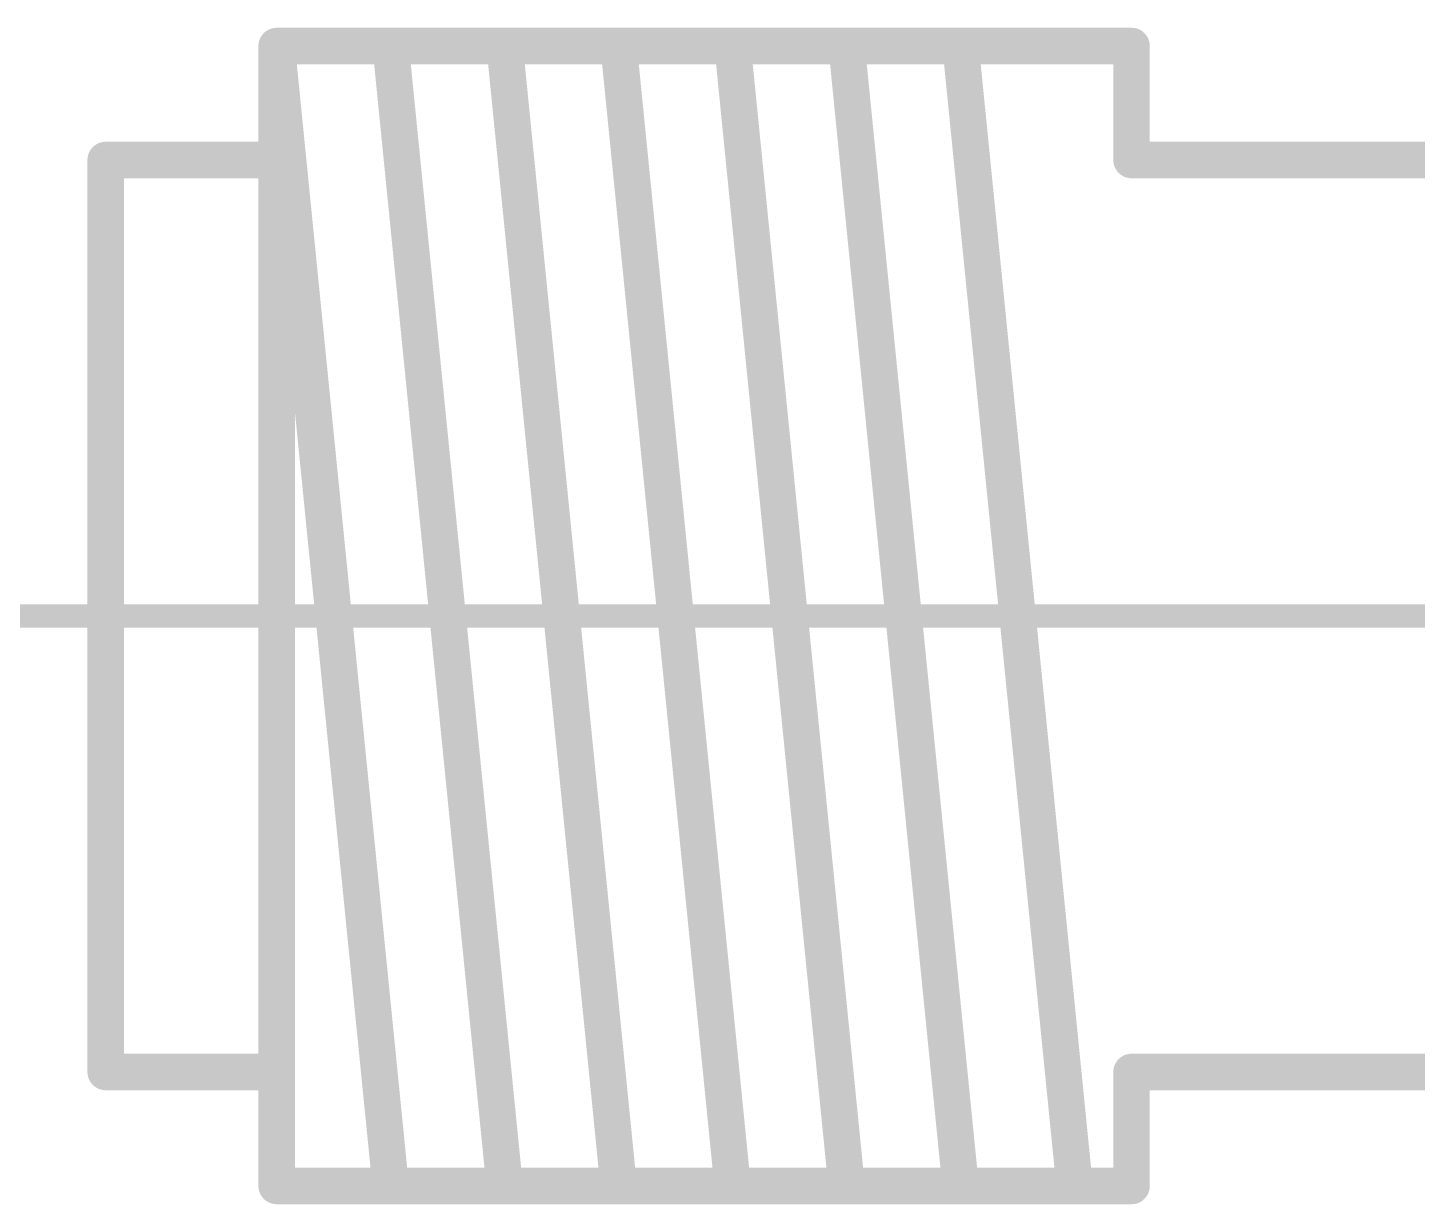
# Model space of a CAD drawing. Extents: x -21.4 to 69.1, y -5.3 to 64.3.
# Drawn here: x -9.39 to -1.65, y 20.6 to 27.15 of the extents above; entities that cross this region are included whole.
import ezdxf

# ---------------------------------------------------------------- set-up
doc = ezdxf.new("R2010")
doc.units = 0
doc.layers.add('47', color=253, linetype='CONTINUOUS')
doc.layers.add('51', color=253, linetype='CONTINUOUS')

msp = doc.modelspace()

# ---------------------------------------------------------------- linework, layer by layer
at = {"layer": '47', "const_width": 0.13}
msp.add_lwpolyline([(0.254, 23.876), (-13.253, 23.876)], dxfattribs=at)
at = {"layer": '51', "const_width": 0.2032}
for points in [[(-8.001, 26.416), (-8.001, 27.051)], [(-8.001, 27.051), (-7.366, 27.051)], [(-8.001, 27.051), (-7.366, 20.701)], [(-7.366, 27.051), (-6.731, 27.051)], [(-7.366, 27.051), (-6.731, 20.701)], [(-6.731, 27.051), (-6.096, 27.051)], [(-6.731, 27.051), (-6.096, 20.701)], [(-6.096, 27.051), (-5.461, 27.051)], [(-6.096, 27.051), (-5.461, 20.701)], [(-5.461, 27.051), (-4.826, 27.051)], [(-5.461, 27.051), (-4.826, 20.701)], [(-4.826, 27.051), (-4.191, 27.051)], [(-4.826, 27.051), (-4.191, 20.701)], [(-4.191, 27.051), (-3.2385, 27.051)], [(-4.191, 27.051), (-3.556, 20.701)], [(-3.2385, 27.051), (-3.2385, 26.416)], [(-8.9535, 26.416), (-8.001, 26.416)], [(-8.9535, 21.336), (-8.9535, 26.416)], [(-8.001, 26.416), (-8.001, 21.336)], [(-3.2385, 26.416), (-1.3335, 26.416)], [(-8.001, 21.336), (-8.9535, 21.336)], [(-8.001, 20.701), (-8.001, 21.336)], [(-1.3335, 21.336), (-3.2385, 21.336)], [(-3.2385, 21.336), (-3.2385, 20.701)], [(-7.366, 20.701), (-8.001, 20.701)], [(-6.731, 20.701), (-7.366, 20.701)], [(-6.096, 20.701), (-6.731, 20.701)], [(-5.461, 20.701), (-6.096, 20.701)], [(-4.826, 20.701), (-5.461, 20.701)], [(-4.191, 20.701), (-4.826, 20.701)], [(-3.2385, 20.701), (-4.191, 20.701)]]:
    msp.add_lwpolyline(points, dxfattribs=at)
at = {"layer": '51', "const_width": 0.1016}
for points in [[(-7.9502, 27.051, 1), (-8.0518, 27.051)], [(-8.001, 27.1018, 1), (-8.001, 27.0002)], [(-7.9505, 27.0561, 1), (-8.0515, 27.0459)], [(-7.366, 27.1018, 1), (-7.366, 27.0002)], [(-7.3155, 27.0561, 1), (-7.4165, 27.0459)], [(-7.366, 27.0002, 1), (-7.366, 27.1018)], [(-6.731, 27.1018, 1), (-6.731, 27.0002)], [(-6.6805, 27.0561, 1), (-6.7815, 27.0459)], [(-6.731, 27.0002, 1), (-6.731, 27.1018)], [(-6.096, 27.1018, 1), (-6.096, 27.0002)], [(-6.0455, 27.0561, 1), (-6.1465, 27.0459)], [(-6.096, 27.0002, 1), (-6.096, 27.1018)], [(-5.461, 27.1018, 1), (-5.461, 27.0002)], [(-5.4105, 27.0561, 1), (-5.5115, 27.0459)], [(-5.461, 27.0002, 1), (-5.461, 27.1018)], [(-4.826, 27.1018, 1), (-4.826, 27.0002)], [(-4.7755, 27.0561, 1), (-4.8765, 27.0459)], [(-4.826, 27.0002, 1), (-4.826, 27.1018)], [(-4.191, 27.1018, 1), (-4.191, 27.0002)], [(-4.1405, 27.0561, 1), (-4.2415, 27.0459)], [(-4.191, 27.0002, 1), (-4.191, 27.1018)], [(-3.1877, 27.051, 1), (-3.2893, 27.051)], [(-3.2385, 27.0002, 1), (-3.2385, 27.1018)], [(-8.9535, 26.4668, 1), (-8.9535, 26.3652)], [(-8.9027, 26.416, 1), (-9.0043, 26.416)], [(-7.9502, 26.416, 1), (-8.0518, 26.416)], [(-8.001, 26.3652, 1), (-8.001, 26.4668)], [(-3.2385, 26.4668, 1), (-3.2385, 26.3652)], [(-8.0518, 26.416, 1), (-7.9502, 26.416)], [(-3.2893, 26.416, 1), (-3.1877, 26.416)], [(-8.9535, 21.3868, 1), (-8.9535, 21.2852)], [(-9.0043, 21.336, 1), (-8.9027, 21.336)], [(-7.9502, 21.336, 1), (-8.0518, 21.336)], [(-8.0518, 21.336, 1), (-7.9502, 21.336)], [(-8.001, 21.2852, 1), (-8.001, 21.3868)], [(-3.2385, 21.3868, 1), (-3.2385, 21.2852)], [(-3.1877, 21.336, 1), (-3.2893, 21.336)], [(-8.001, 20.7518, 1), (-8.001, 20.6502)], [(-8.0518, 20.701, 1), (-7.9502, 20.701)], [(-7.366, 20.7518, 1), (-7.366, 20.6502)], [(-7.4165, 20.6959, 1), (-7.3155, 20.7061)], [(-7.366, 20.6502, 1), (-7.366, 20.7518)], [(-6.731, 20.7518, 1), (-6.731, 20.6502)], [(-6.7815, 20.6959, 1), (-6.6805, 20.7061)], [(-6.731, 20.6502, 1), (-6.731, 20.7518)], [(-6.096, 20.7518, 1), (-6.096, 20.6502)], [(-6.1465, 20.6959, 1), (-6.0455, 20.7061)], [(-6.096, 20.6502, 1), (-6.096, 20.7518)], [(-5.461, 20.7518, 1), (-5.461, 20.6502)], [(-5.5115, 20.6959, 1), (-5.4105, 20.7061)], [(-5.461, 20.6502, 1), (-5.461, 20.7518)], [(-4.826, 20.7518, 1), (-4.826, 20.6502)], [(-4.8765, 20.6959, 1), (-4.7755, 20.7061)], [(-4.826, 20.6502, 1), (-4.826, 20.7518)], [(-4.191, 20.7518, 1), (-4.191, 20.6502)], [(-4.2415, 20.6959, 1), (-4.1405, 20.7061)], [(-4.191, 20.6502, 1), (-4.191, 20.7518)], [(-3.6065, 20.6959, 1), (-3.5055, 20.7061)], [(-3.2893, 20.701, 1), (-3.1877, 20.701)], [(-3.2385, 20.6502, 1), (-3.2385, 20.7518)]]:
    msp.add_lwpolyline(points, format="xyb", dxfattribs=at)

doc.saveas('drawing.dxf')
